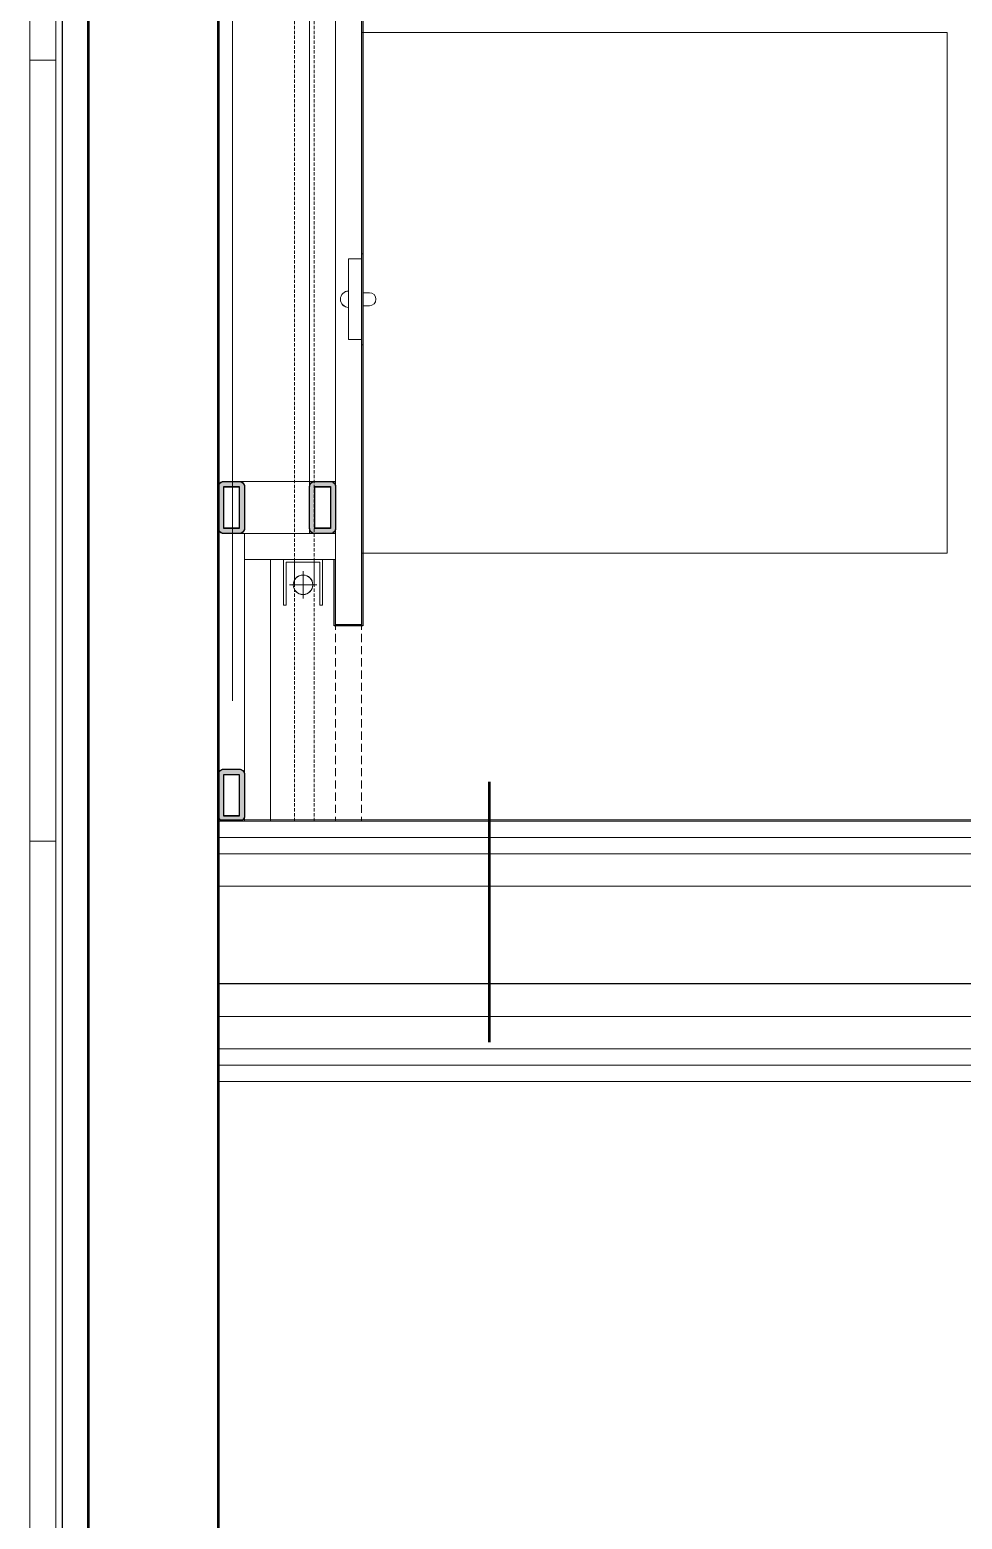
# Model space of a CAD drawing. Header units: millimetres. Extents: x 26282 to 30760, y 1404 to 4574.
# Drawn here: x 27664.8 to 27736.4, y 2914.3 to 3028.7 of the extents above; entities that cross this region are included whole.
import ezdxf

# ---------------------------------------------------------------- set-up
doc = ezdxf.new("R2010")
doc.units = ezdxf.units.MM
doc.header["$LTSCALE"] = 0.25
doc.set_wipeout_variables(frame=1)
for name, pattern in [('01-2BASEMENT$0$HIDDEN', [0.375, 0.25, -0.125]), ('DUZ', [0]), ('HIDDEN', [0.375, 0.25, -0.125])]:
    doc.linetypes.add(name, pattern=pattern)
for name, color, linetype, lineweight in [('AB-DUV', 4, 'Continuous', 50), ('FURNITURE (3RDF)', 43, 'Continuous', 20), ('HIDDEN (3RDF)', 145, 'HIDDEN', 13), ('ID-ALCIPAN', 124, 'Continuous', 20), ('ID-HATCH', 252, 'Continuous', 18), ('LIGHTENING FIXTURE (3RDF)', 50, 'Continuous', 20), ('METAL PROFILE (3RDF)', 251, 'Continuous', 18), ('MIRROR (3RDF)', 150, 'Continuous', 9), ('seramik-wall-vawe', 73, 'DUZ', 15), ('TEFRİŞ', 181, 'Continuous', 20), ('WALL CLADDING (3RDF)', 43, 'Continuous', 13), ('WALLPAPER (3RDF)', 63, 'Continuous', 13)]:
    doc.layers.add(name, color=color, linetype=linetype, lineweight=lineweight)
for name, color, linetype in [('ID-PROFIL', 145, 'Continuous'), ('LEATHER (3RDF)', 57, 'Continuous'), ('SIVA (3RDF)', 181, 'Continuous'), ('WIPEOUT(3RDF)', 250, 'Continuous')]:
    doc.layers.add(name, color=color, linetype=linetype)
doc.linetypes.add('BATTING', pattern='A,0.0001,-0.1,[134,ltypeshp.shx,S=0.1,R=0,X=-0.1,Y=0],-0.2,[134,ltypeshp.shx,S=0.1,R=180,X=0.1,Y=0],-0.1', length=0.4001)

# ---------------------------------------------------------------- blocks, each defined once
blk = doc.blocks.new('20x40 profil')
at = {"layer": 'METAL PROFILE (3RDF)'}
h = blk.add_hatch(color=256, dxfattribs=at)
edge = h.paths.add_edge_path()
edge.add_line((-1.6, 2), (1.6, 2))
edge.add_arc((1.6, 1.6), 0.4, 360, 450, ccw=False)
edge.add_line((2, 1.6), (2, 0.4))
edge.add_arc((1.6, 0.4), 0.4, 270, 360, ccw=False)
edge.add_line((1.6, 0), (-1.6, 0))
edge.add_arc((-1.6, 0.4), 0.4, 180, 270, ccw=False)
edge.add_line((-2, 0.4), (-2, 1.6))
edge.add_arc((-1.6, 1.6), 0.4, 90, 180, ccw=False)
h.paths.add_polyline_path([(-1.6, 1.6), (1.6, 1.6), (1.6, 0.4), (-1.6, 0.4)], flags=16)
at = {"layer": 'ID-PROFIL'}
blk.add_lwpolyline([(1.6, 2), (-1.6, 2, 0.414214), (-2, 1.6), (-2, 0.4, 0.414214), (-1.6, 0), (1.6, 0, 0.414214), (2, 0.4), (2, 1.6, 0.414214)], format="xyb", close=True, dxfattribs=at)
blk.add_lwpolyline([(1.6, 1.6), (-1.6, 1.6), (-1.6, 0.4), (1.6, 0.4)], close=True, dxfattribs=at)
blk = doc.blocks.new('ODA-210')
at = {"layer": 'METAL PROFILE (3RDF)'}
h = blk.add_hatch(color=256, dxfattribs=at)
edge = h.paths.add_edge_path()
edge.add_line((155.62, 201.1), (158.82, 201.1))
edge.add_arc((158.82, 200.7), 0.4, 0, 90, ccw=False)
edge.add_line((159.22, 200.7), (159.22, 199.5))
edge.add_arc((158.82, 199.5), 0.4, -90, 0, ccw=False)
edge.add_line((158.82, 199.1), (155.62, 199.1))
edge.add_arc((155.62, 199.5), 0.4, -180, -90, ccw=False)
edge.add_line((155.22, 199.5), (155.22, 200.7))
edge.add_arc((155.62, 200.7), 0.4, -270, -180, ccw=False)
h.paths.add_polyline_path([(155.62, 200.7), (158.82, 200.7), (158.82, 199.5), (155.62, 199.5)], flags=16)
h = blk.add_hatch(color=256, dxfattribs=at)
edge = h.paths.add_edge_path()
edge.add_line((177.72, 201.1), (180.92, 201.1))
edge.add_arc((180.92, 200.7), 0.4, 0, 90, ccw=False)
edge.add_line((181.32, 200.7), (181.32, 199.5))
edge.add_arc((180.92, 199.5), 0.4, -90, 0, ccw=False)
edge.add_line((180.92, 199.1), (177.72, 199.1))
edge.add_arc((177.72, 199.5), 0.4, -180, -90, ccw=False)
edge.add_line((177.32, 199.5), (177.32, 200.7))
edge.add_arc((177.72, 200.7), 0.4, -270, -180, ccw=False)
h.paths.add_polyline_path([(177.72, 200.7), (180.92, 200.7), (180.92, 199.5), (177.72, 199.5)], flags=16)
h = blk.add_hatch(color=256, dxfattribs=at)
edge = h.paths.add_edge_path()
edge.add_line((155.62, 194.1), (158.82, 194.1))
edge.add_arc((158.82, 193.7), 0.4, 0, 90, ccw=False)
edge.add_line((159.22, 193.7), (159.22, 192.5))
edge.add_arc((158.82, 192.5), 0.4, -90, 0, ccw=False)
edge.add_line((158.82, 192.1), (155.62, 192.1))
edge.add_arc((155.62, 192.5), 0.4, -180, -90, ccw=False)
edge.add_line((155.22, 192.5), (155.22, 193.7))
edge.add_arc((155.62, 193.7), 0.4, -270, -180, ccw=False)
h.paths.add_polyline_path([(155.62, 193.7), (158.82, 193.7), (158.82, 192.5), (155.62, 192.5)], flags=16)
at = {"layer": 'HIDDEN (3RDF)', "ltscale": 10, "elevation": 0}
blk.add_lwpolyline([(-3.69, 192.1), (181.32, 192.1)], dxfattribs=at)
at = {"layer": 'LIGHTENING FIXTURE (3RDF)', "linetype": '01-2BASEMENT$0$HIDDEN', "ltscale": 4}
for p, q in [((19.72, 195.25, -2.27), (163.16, 195.25, -2.27)), ((19.72, 193.75, -2.27), (163.16, 193.75, -2.27))]:
    blk.add_line(p, q, dxfattribs=at)
at = {"layer": 'LIGHTENING FIXTURE (3RDF)', "color": 252, "linetype": '01-2BASEMENT$0$HIDDEN', "ltscale": 4}
for p, q in [((181.32, 195.25, 0), (161.22, 195.25, 0)), ((181.32, 193.75, 0), (161.22, 193.75, 0))]:
    blk.add_line(p, q, dxfattribs=at)
at = {"layer": 'LIGHTENING FIXTURE (3RDF)'}
for p, q in [((162.11, 194.6, -2.27), (164.21, 194.6, -2.27)), ((163.16, 193.55, -2.27), (163.16, 195.65, -2.27))]:
    blk.add_line(p, q, dxfattribs=at)
at = {"layer": 'LIGHTENING FIXTURE (3RDF)', "elevation": 0}
blk.add_lwpolyline([(144.32, 191.1), (138.13, 191.1)], dxfattribs=at)
at = {"layer": 'LIGHTENING FIXTURE (3RDF)'}
blk.add_circle((163.16, 194.6, -2.27), 0.75, dxfattribs=at)
blk.add_arc((141.22, 191.1, 0), 0.629, 0, 180, dxfattribs=at)
at = {"layer": 'METAL PROFILE (3RDF)'}
blk.add_line((-52.42, 201.1, -5.07), (181.32, 201.1, -0.02), dxfattribs=at)
at = {"layer": 'METAL PROFILE (3RDF)', "elevation": 0}
for points in [[(155.22, 200.1), (155.22, 192.1)], [(159.22, 200.1), (159.22, 192.1)], [(21.72, 194.1), (159.22, 194.1)]]:
    blk.add_lwpolyline(points, dxfattribs=at)
at = {"layer": 'MIRROR (3RDF)', "color": 8, "extrusion": (0, -3.12201e-07, 1), "elevation": -2.27}
blk.add_lwpolyline([(161.42, 193.3), (161.42, 195.9), (164.72, 195.9), (164.72, 196.1), (161.22, 196.1), (161.22, 193.1), (164.72, 193.1), (164.72, 193.3)], close=True, dxfattribs=at)
at = {"layer": 'WALL CLADDING (3RDF)', "ltscale": 0.25}
for p, q in [((159.22, 199.1, 0), (181.32, 199.1, 0)), ((166.22, 197.1, 0), (181.32, 197.1, 0)), ((16.72, 192.1, 0), (164.22, 192.1, 0))]:
    blk.add_line(p, q, dxfattribs=at)
at = {"layer": 'WALL CLADDING (3RDF)'}
for points, elevation in [([(159.22, 192.1), (159.22, 199.1)], 0), ([(161.22, 192.1), (161.22, 199.1)], 0), ([(161.22, 192.1), (161.22, 197.1), (166.22, 197.1)], -2.27), ([(161.22, 197.1), (166.22, 197.1)], -2.27)]:
    blk.add_lwpolyline(points, dxfattribs=dict(at, elevation=elevation))
at = {"layer": 'METAL PROFILE (3RDF)', "color": 4}
for p in [(157.22, 199.1, 0), (179.32, 199.1, 0), (157.22, 192.1, 0)]:
    blk.add_blockref('20x40 profil', p, dxfattribs=at)
blk.add_wipeout([(160.73, 190.1), (160.72, 145.1), (120.72, 145.1), (120.73, 190.1)]).translate(0, 0, 0).dxf.layer = 'WIPEOUT(3RDF)'
at = {"layer": 'FURNITURE (3RDF)', "elevation": 0}
blk.add_lwpolyline([(120.72, 145.1), (120.73, 190.1), (160.73, 190.1), (160.72, 145.1)], close=True, dxfattribs=at)
at = {"layer": 'HIDDEN (3RDF)', "ltscale": 10, "elevation": 0}
blk.add_lwpolyline([(-3.69, 190.1), (181.32, 190.1)], dxfattribs=at)
at = {"layer": 'LEATHER (3RDF)', "elevation": -2.27}
blk.add_lwpolyline([(19.72, 192.2), (14.62, 192.2), (14.62, 190), (166.32, 190), (166.32, 192.2), (161.22, 192.2)], dxfattribs=at)
at = {"layer": 'LIGHTENING FIXTURE (3RDF)', "elevation": 0}
for points in [[(138.13, 190.1), (138.13, 191.1)], [(144.32, 190.1), (144.32, 191.1)], [(140.72, 190), (140.72, 189.5)], [(141.72, 190), (141.72, 189.5)]]:
    blk.add_lwpolyline(points, dxfattribs=at)
blk.add_lwpolyline([(144.72, 190.1), (137.72, 190.1), (137.72, 190), (144.72, 190)], close=True, dxfattribs=at)
at = {"layer": 'LIGHTENING FIXTURE (3RDF)'}
blk.add_arc((141.22, 189.5, 0), 0.5, 180, 0, dxfattribs=at)
at = {"layer": 'WALL CLADDING (3RDF)', "ltscale": 0.25}
blk.add_line((14.72, 190.1, 0), (166.22, 190.1, 0), dxfattribs=at)
at = {"layer": 'WALL CLADDING (3RDF)'}
for points, elevation in [([(161.22, 192.1), (166.22, 192.1), (166.22, 190.1)], 0), ([(166.22, 190.1), (166.22, 192.1), (161.22, 192.1)], -2.27)]:
    blk.add_lwpolyline(points, dxfattribs=dict(at, elevation=elevation))
blk = doc.blocks.new('A$C187D15ED')
at = {"layer": 'ID-ALCIPAN', "ltscale": 0.25}
for p, q in [((8108.86, 2761.64), (8209.11, 2761.64, 0)), ((8108.86, 2761.64), (8209.11, 2761.64, 0)), ((8108.86, 2760.39), (8209.11, 2760.39, 0)), ((8108.86, 2760.39), (8208.11, 2760.39, 0)), ((8108.86, 2745.39), (8209.11, 2745.39, 0)), ((8108.86, 2745.39), (8209.11, 2745.39, 0)), ((8108.86, 2744.14), (8209.11, 2744.14, 0)), ((8108.86, 2744.14), (8209.11, 2744.14, 0)), ((8108.86, 2742.89), (8209.11, 2742.89, 0))]:
    blk.add_line(p, q, dxfattribs=at)
at = {"layer": 'ID-HATCH', "linetype": 'BATTING', "lineweight": 0, "ltscale": 4.5}
for p, q in [((8108.86, 2757.89), (8206.61, 2757.89, 0)), ((8108.86, 2747.89), (8206.61, 2747.89, 0))]:
    blk.add_line(p, q, dxfattribs=at)
at = {"layer": 'ID-PROFIL'}
blk.add_line((8210.11, 2750.39, 0), (8108.86, 2750.39), dxfattribs=at)
blk.add_line((8210.11, 2750.39, 0), (8108.86, 2750.39), dxfattribs=at)
at = {"layer": 'FURNITURE (3RDF)', "xscale": -1, "rotation": 90}
blk.add_blockref('ODA-210', (8309.96, 2944.21, 0), dxfattribs=at)
at = {"layer": 'ID-ALCIPAN', "ltscale": 0.25}
blk.add_line((8108.86, 2762.89), (8209.11, 2762.89, 0), dxfattribs=at)
blk.add_line((8108.86, 2762.89), (8209.11, 2762.89, 0), dxfattribs=at)
at = {"layer": 'WALLPAPER (3RDF)'}
blk.add_line((8108.86, 2762.99), (8200.5, 2762.99, 0), dxfattribs=at)

msp = doc.modelspace()

# ---------------------------------------------------------------- linework, layer by layer
at = {"layer": 'AB-DUV', "ltscale": 100}
msp.add_lwpolyline([(27669.283, 2835.735), (27669.283, 3221.031)], dxfattribs=at)
at = {"layer": 'seramik-wall-vawe', "ltscale": 0.25}
for points in [[(27664.783, 3026.39), (27666.783, 3026.39), (27666.783, 3086.39), (27664.783, 3086.39)], [(27664.783, 2966.39), (27666.783, 2966.39), (27666.783, 3026.39), (27664.783, 3026.39)], [(27664.783, 2906.39), (27666.783, 2906.39), (27666.783, 2966.39), (27664.783, 2966.39)]]:
    msp.add_lwpolyline(points, close=True, dxfattribs=at)
at = {"layer": 'SIVA (3RDF)'}
msp.add_line((27667.283, 3233.39), (27667.283, 2785.39), dxfattribs=at)

# ---------------------------------------------------------------- block references
at = {"layer": 'AB-DUV', "ltscale": 100}
msp.add_blockref('A$C187D15ED', (19570.424, 205.028, 5.126), dxfattribs=at)

# ---------------------------------------------------------------- next in the draw order: hatches: boundary and pattern name
at = {"layer": 'METAL PROFILE (3RDF)'}
h = msp.add_hatch(color=256, dxfattribs=at)
edge = h.paths.add_edge_path()
edge.add_line((27679.283, 2993.614), (27679.283, 2990.414))
edge.add_arc((27679.683, 2990.414), 0.4, 180, 270)
edge.add_line((27679.683, 2990.014), (27680.883, 2990.014))
edge.add_arc((27680.883, 2990.414), 0.4, 270, 360)
edge.add_line((27681.283, 2990.414), (27681.283, 2993.614))
edge.add_arc((27680.883, 2993.614), 0.4, 360, 450)
edge.add_line((27680.883, 2994.014), (27679.683, 2994.014))
edge.add_arc((27679.683, 2993.614), 0.4, 450, 540)
h.paths.add_polyline_path([(27679.683, 2993.614), (27679.683, 2990.414), (27680.883, 2990.414), (27680.883, 2993.614)], flags=16)
h = msp.add_hatch(color=256, dxfattribs=at)
edge = h.paths.add_edge_path()
edge.add_line((27679.283, 2993.614), (27679.283, 2990.414))
edge.add_arc((27679.683, 2990.414), 0.4, -180, -90)
edge.add_line((27679.683, 2990.014), (27680.883, 2990.014))
edge.add_arc((27680.883, 2990.414), 0.4, -90, 0)
edge.add_line((27681.283, 2990.414), (27681.283, 2993.614))
edge.add_arc((27680.883, 2993.614), 0.4, 0, 90)
edge.add_line((27680.883, 2994.014), (27679.683, 2994.014))
edge.add_arc((27679.683, 2993.614), 0.4, 90, 180)
h.paths.add_polyline_path([(27679.683, 2993.614), (27679.683, 2990.414), (27680.883, 2990.414), (27680.883, 2993.614)], flags=16)
h = msp.add_hatch(color=256, dxfattribs=at)
edge = h.paths.add_edge_path()
edge.add_line((27686.283, 2993.614), (27686.283, 2990.414))
edge.add_arc((27686.683, 2990.414), 0.4, 180, 270)
edge.add_line((27686.683, 2990.014), (27687.883, 2990.014))
edge.add_arc((27687.883, 2990.414), 0.4, 270, 360)
edge.add_line((27688.283, 2990.414), (27688.283, 2993.614))
edge.add_arc((27687.883, 2993.614), 0.4, 360, 450)
edge.add_line((27687.883, 2994.014), (27686.683, 2994.014))
edge.add_arc((27686.683, 2993.614), 0.4, 450, 540)
h.paths.add_polyline_path([(27686.683, 2993.614), (27686.683, 2990.414), (27687.883, 2990.414), (27687.883, 2993.614)], flags=16)
h = msp.add_hatch(color=256, dxfattribs=at)
edge = h.paths.add_edge_path()
edge.add_line((27686.283, 2993.614), (27686.283, 2990.414))
edge.add_arc((27686.683, 2990.414), 0.4, -180, -90)
edge.add_line((27686.683, 2990.014), (27687.883, 2990.014))
edge.add_arc((27687.883, 2990.414), 0.4, -90, 0)
edge.add_line((27688.283, 2990.414), (27688.283, 2993.614))
edge.add_arc((27687.883, 2993.614), 0.4, 0, 90)
edge.add_line((27687.883, 2994.014), (27686.683, 2994.014))
edge.add_arc((27686.683, 2993.614), 0.4, 90, 180)
h.paths.add_polyline_path([(27686.683, 2993.614), (27686.683, 2990.414), (27687.883, 2990.414), (27687.883, 2993.614)], flags=16)
h = msp.add_hatch(color=256, dxfattribs=at)
edge = h.paths.add_edge_path()
edge.add_line((27679.283, 2971.514), (27679.283, 2968.314))
edge.add_arc((27679.683, 2968.314), 0.4, 180, 270)
edge.add_line((27679.683, 2967.914), (27680.883, 2967.914))
edge.add_arc((27680.883, 2968.314), 0.4, 270, 360)
edge.add_line((27681.283, 2968.314), (27681.283, 2971.514))
edge.add_arc((27680.883, 2971.514), 0.4, 360, 450)
edge.add_line((27680.883, 2971.914), (27679.683, 2971.914))
edge.add_arc((27679.683, 2971.514), 0.4, 450, 540)
h.paths.add_polyline_path([(27679.683, 2971.514), (27679.683, 2968.314), (27680.883, 2968.314), (27680.883, 2971.514)], flags=16)
h = msp.add_hatch(color=256, dxfattribs=at)
edge = h.paths.add_edge_path()
edge.add_line((27679.283, 2971.514), (27679.283, 2968.314))
edge.add_arc((27679.683, 2968.314), 0.4, -180, -90)
edge.add_line((27679.683, 2967.914), (27680.883, 2967.914))
edge.add_arc((27680.883, 2968.314), 0.4, -90, 0)
edge.add_line((27681.283, 2968.314), (27681.283, 2971.514))
edge.add_arc((27680.883, 2971.514), 0.4, 0, 90)
edge.add_line((27680.883, 2971.914), (27679.683, 2971.914))
edge.add_arc((27679.683, 2971.514), 0.4, 90, 180)
h.paths.add_polyline_path([(27679.683, 2971.514), (27679.683, 2968.314), (27680.883, 2968.314), (27680.883, 2971.514)], flags=16)

# ---------------------------------------------------------------- next in the draw order: linework, layer by layer
at = {"layer": 'AB-DUV', "ltscale": 10}
msp.add_line((27700.104, 2950.934), (27700.104, 2970.934), dxfattribs=at)
at = {"layer": 'AB-DUV', "ltscale": 100}
msp.add_lwpolyline([(27679.283, 2835.735), (27679.283, 3221.031)], dxfattribs=at)
at = {"layer": 'HIDDEN (3RDF)', "ltscale": 10, "elevation": 5.126}
msp.add_lwpolyline([(27688.283, 3152.932), (27688.283, 2967.914)], dxfattribs=at)
at = {"layer": 'ID-PROFIL', "elevation": 5.126}
for points in [[(27679.283, 2990.414), (27679.283, 2993.614, -0.4142136), (27679.683, 2994.014), (27680.883, 2994.014, -0.4142136), (27681.283, 2993.614), (27681.283, 2990.414, -0.4142136), (27680.883, 2990.014), (27679.683, 2990.014, -0.4142136)], [(27686.283, 2990.414), (27686.283, 2993.614, -0.4142136), (27686.683, 2994.014), (27687.883, 2994.014, -0.4142136), (27688.283, 2993.614), (27688.283, 2990.414, -0.4142136), (27687.883, 2990.014), (27686.683, 2990.014, -0.4142136)], [(27679.283, 2968.314), (27679.283, 2971.514, -0.4142136), (27679.683, 2971.914), (27680.883, 2971.914, -0.4142136), (27681.283, 2971.514), (27681.283, 2968.314, -0.4142136), (27680.883, 2967.914), (27679.683, 2967.914, -0.4142136)]]:
    msp.add_lwpolyline(points, format="xyb", close=True, dxfattribs=at)
for points in [[(27679.683, 2990.414), (27679.683, 2993.614), (27680.883, 2993.614), (27680.883, 2990.414)], [(27686.683, 2990.414), (27686.683, 2993.614), (27687.883, 2993.614), (27687.883, 2990.414)], [(27679.683, 2968.314), (27679.683, 2971.514), (27680.883, 2971.514), (27680.883, 2968.314)]]:
    msp.add_lwpolyline(points, close=True, dxfattribs=at)
at = {"layer": 'LIGHTENING FIXTURE (3RDF)', "linetype": '01-2BASEMENT$0$HIDDEN', "ltscale": 4}
for p, q in [((27685.132, 3129.514, 2.857), (27685.132, 2986.083, 2.857)), ((27686.632, 3129.514, 2.857), (27686.632, 2986.083, 2.857))]:
    msp.add_line(p, q, dxfattribs=at)
at = {"layer": 'LIGHTENING FIXTURE (3RDF)', "color": 252, "linetype": '01-2BASEMENT$0$HIDDEN', "ltscale": 4}
for p, q in [((27685.132, 2967.914, 5.126), (27685.132, 2988.014, 5.126)), ((27686.632, 2967.914, 5.126), (27686.632, 2988.014, 5.126))]:
    msp.add_line(p, q, dxfattribs=at)
at = {"layer": 'LIGHTENING FIXTURE (3RDF)'}
for p, q in [((27685.782, 2987.133, 2.857), (27685.782, 2985.033, 2.857)), ((27686.832, 2986.083, 2.857), (27684.732, 2986.083, 2.857))]:
    msp.add_line(p, q, dxfattribs=at)
at = {"layer": 'LIGHTENING FIXTURE (3RDF)', "elevation": 5.126}
msp.add_lwpolyline([(27689.283, 3004.922), (27689.283, 3011.11)], dxfattribs=at)
at = {"layer": 'LIGHTENING FIXTURE (3RDF)'}
msp.add_circle((27685.782, 2986.083, 2.857), 0.75, dxfattribs=at)
msp.add_arc((27689.283, 3008.016, 5.126), 0.629, 90, 270, dxfattribs=at)
at = {"layer": 'METAL PROFILE (3RDF)'}
msp.add_line((27679.283, 3201.659, 0.058), (27679.283, 2967.914, 5.109), dxfattribs=at)
at = {"layer": 'METAL PROFILE (3RDF)', "elevation": 5.126}
for points in [[(27686.283, 3127.514), (27686.283, 2990.014)], [(27680.283, 2994.014), (27688.283, 2994.014)], [(27680.283, 2990.014), (27688.283, 2990.014)]]:
    msp.add_lwpolyline(points, dxfattribs=at)
at = {"layer": 'MIRROR (3RDF)', "color": 8, "extrusion": (3.12201e-07, 0, 1), "elevation": 2.866}
msp.add_lwpolyline([(27687.082, 2987.814), (27684.482, 2987.814), (27684.482, 2984.514), (27684.282, 2984.514), (27684.282, 2988.014), (27687.282, 2988.014), (27687.282, 2984.514), (27687.082, 2984.514)], close=True, dxfattribs=at)
at = {"layer": 'TEFRİŞ'}
msp.add_line((27680.353, 3107.159), (27680.353, 2977.159), dxfattribs=at)
at = {"layer": 'WALL CLADDING (3RDF)', "ltscale": 0.25}
for p, q in [((27688.283, 3132.514, 5.126), (27688.283, 2985.014, 5.126)), ((27681.283, 2990.014, 5.126), (27681.283, 2967.914, 5.126)), ((27683.283, 2983.014, 5.126), (27683.283, 2967.914, 5.126))]:
    msp.add_line(p, q, dxfattribs=at)
at = {"layer": 'WALL CLADDING (3RDF)'}
for points, elevation in [([(27688.283, 2990.014), (27681.283, 2990.014)], 5.126), ([(27688.283, 2988.014), (27681.283, 2988.014)], 5.126), ([(27688.282, 2988.014), (27683.282, 2988.014), (27683.282, 2983.014)], 2.857), ([(27683.282, 2988.014), (27683.282, 2983.014)], 2.857)]:
    msp.add_lwpolyline(points, dxfattribs=dict(at, elevation=elevation))

# ---------------------------------------------------------------- next in the draw order: wipeouts: each hides what was drawn before it
msp.add_wipeout([(27690.285, 2988.514), (27735.285, 2988.514), (27735.285, 3028.514), (27690.285, 3028.514)]).translate(0, 0, 5.126).dxf.layer = 'WIPEOUT(3RDF)'

# ---------------------------------------------------------------- next in the draw order: linework, layer by layer
at = {"layer": 'FURNITURE (3RDF)', "elevation": 5.126}
msp.add_lwpolyline([(27735.285, 3028.514), (27690.285, 3028.514), (27690.285, 2988.514), (27735.285, 2988.514)], close=True, dxfattribs=at)
at = {"layer": 'HIDDEN (3RDF)', "ltscale": 10, "elevation": 5.126}
msp.add_lwpolyline([(27690.283, 3152.931), (27690.283, 2967.914)], dxfattribs=at)
at = {"layer": 'LEATHER (3RDF)', "elevation": 2.857}
msp.add_lwpolyline([(27688.182, 3129.514), (27688.182, 3134.614), (27690.383, 3134.614), (27690.383, 2982.914), (27688.183, 2982.914), (27688.183, 2988.014)], dxfattribs=at)
at = {"layer": 'LIGHTENING FIXTURE (3RDF)', "elevation": 5.126}
for points in [[(27690.283, 3011.11), (27689.283, 3011.11)], [(27690.383, 3008.516), (27690.883, 3008.516)], [(27690.383, 3007.516), (27690.883, 3007.516)], [(27690.283, 3004.922), (27689.283, 3004.922)]]:
    msp.add_lwpolyline(points, dxfattribs=at)
msp.add_lwpolyline([(27690.283, 3004.516), (27690.283, 3011.516), (27690.383, 3011.516), (27690.383, 3004.516)], close=True, dxfattribs=at)
at = {"layer": 'LIGHTENING FIXTURE (3RDF)'}
msp.add_arc((27690.883, 3008.016, 5.126), 0.5, 270, 90, dxfattribs=at)
at = {"layer": 'WALL CLADDING (3RDF)', "ltscale": 0.25}
msp.add_line((27690.283, 3134.514, 5.126), (27690.283, 2983.014, 5.126), dxfattribs=at)
at = {"layer": 'WALL CLADDING (3RDF)'}
for points, elevation in [([(27690.283, 2983.014), (27688.282, 2983.014), (27688.282, 2988.014)], 2.857), ([(27688.283, 2988.014), (27688.283, 2983.014), (27690.283, 2983.014)], 5.126)]:
    msp.add_lwpolyline(points, dxfattribs=dict(at, elevation=elevation))

doc.saveas('drawing.dxf')
